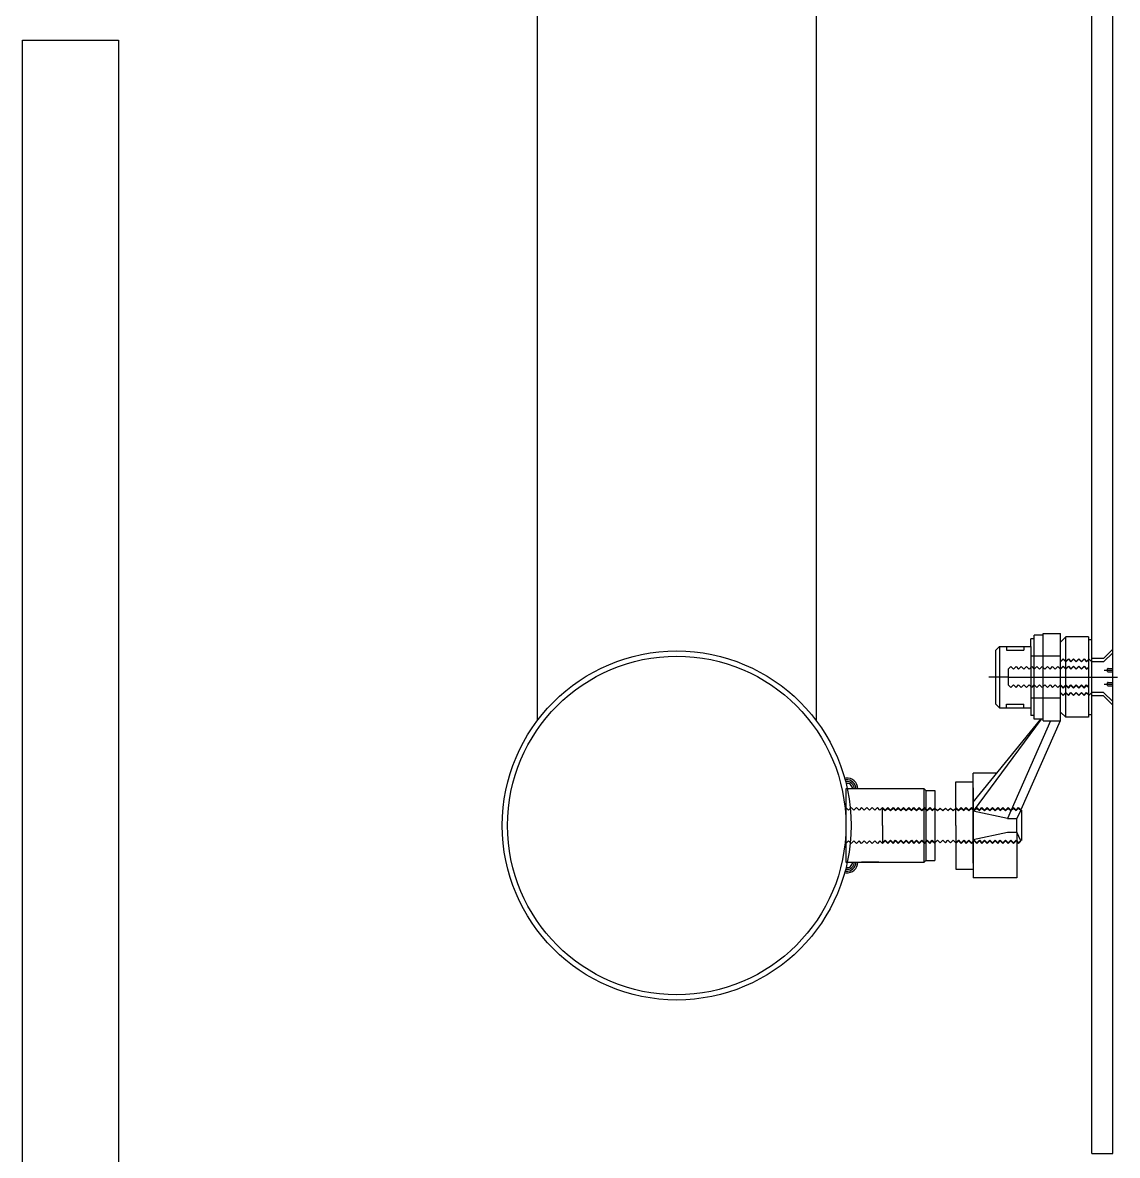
# Model space of a CAD drawing. Header units: millimetres. Extents: x -7718 to 414843, y 91724 to 341395.
# Drawn here: x 154178 to 154805, y 219200 to 219849 of the extents above; entities that cross this region are included whole.
import ezdxf

# ---------------------------------------------------------------- set-up
doc = ezdxf.new("R2010")
doc.units = ezdxf.units.MM
doc.header["$LTSCALE"] = 200
doc.header["$MEASUREMENT"] = 0
doc.linetypes.add('CENTER1', pattern=[8, 6, -1, 0, -1])
doc.linetypes.add('DASH_2', pattern=[34, 30, -1.5, 1, -1.5])
doc.layers.add('e-plan', color=9, linetype='CONTINUOUS')

msp = doc.modelspace()

# ---------------------------------------------------------------- linework, layer by layer
at = {"layer": 'e-plan'}
for p, q in [((154790.57, 219200.59), (154790.57, 220234.59)), ((154802.57, 219200.59), (154802.57, 220234.59)), ((154472.57, 219948.59), (154472.57, 219448.59)), ((154632.57, 219948.59), (154632.57, 219448.59)), ((154177.57, 217458.59), (154177.57, 219838.59)), ((154177.57, 219838.59), (154232.57, 219838.59)), ((154232.57, 219838.59), (154232.57, 217458.59)), ((154649.57, 219409.59), (154649.57, 219367.59)), ((154790.57, 219200.59), (154802.57, 219200.59))]:
    msp.add_line(p, q, dxfattribs=at)
at = {"layer": 'e-plan', "linetype": 'Continuous'}
for p, q in [((154762.57, 219448.57), (154762.57, 219498.57)), ((154762.57, 219498.57), (154772.57, 219498.57)), ((154772.57, 219482.62), (154772.57, 219498.57)), ((154757.57, 219495.59), (154755.57, 219495.59)), ((154762.57, 219497.59), (154757.57, 219497.59)), ((154757.57, 219449.59), (154757.57, 219497.59)), ((154775.57, 219482.34), (154775.57, 219496.59)), ((154788.57, 219496.59), (154775.57, 219496.59)), ((154788.57, 219496.59), (154788.57, 219483.62)), ((154788.57, 219495.09), (154790.57, 219495.09)), ((154735.57, 219489.09), (154737.57, 219491.09)), ((154735.57, 219458.09), (154735.57, 219489.09)), ((154737.57, 219491.09), (154755.57, 219491.09)), ((154741.57, 219489.09), (154751.57, 219489.09)), ((154797.32, 219484.34), (154802.57, 219489.59)), ((154802.57, 219456.75), (154802.57, 219490.42)), ((154772.57, 219469.09), (154772.57, 219482.34)), ((154775.57, 219450.59), (154775.57, 219482.34)), ((154788.57, 219483.34), (154788.57, 219479.37)), ((154788.57, 219479.09), (154788.57, 219468.09)), ((154797.32, 219484.34), (154790.57, 219484.34)), ((154797.32, 219482.34), (154790.57, 219482.34)), ((154799.57, 219476.89), (154799.57, 219478.29)), ((154772.57, 219464.84), (154772.57, 219468.8)), ((154788.57, 219467.8), (154788.57, 219463.84)), ((154799.57, 219468.89), (154799.57, 219470.29)), ((154772.57, 219448.57), (154772.57, 219464.55)), ((154788.57, 219463.55), (154788.57, 219452.09)), ((154797.32, 219464.84), (154790.57, 219464.84)), ((154797.32, 219462.84), (154790.57, 219462.84)), ((154797.32, 219462.84), (154802.57, 219457.59)), ((154737.57, 219456.09), (154735.57, 219458.09)), ((154737.57, 219456.09), (154755.57, 219456.09)), ((154741.57, 219458.09), (154751.57, 219458.09)), ((154761.51, 219449.59), (154722.57, 219396.85)), ((154722.57, 219401.9), (154761.39, 219449.59)), ((154766.87, 219448.59), (154742.11, 219392.52)), ((154772.34, 219448.59), (154749.83, 219397.62)), ((154757.57, 219451.59), (154755.57, 219451.59)), ((154762.57, 219449.59), (154757.57, 219449.59)), ((154762.57, 219448.57), (154772.57, 219448.57)), ((154788.57, 219450.59), (154775.57, 219450.59)), ((154788.57, 219452.09), (154788.57, 219450.59)), ((154788.57, 219452.09), (154790.57, 219452.09)), ((154722.57, 219388.59), (154722.57, 219418.59)), ((154736.16, 219418.59), (154722.57, 219418.59)), ((154694.46, 219409.59), (154649.57, 219409.59)), ((154658.81, 219409.59), (154649.57, 219409.59)), ((154694.46, 219367.59), (154694.46, 219409.59)), ((154694.46, 219409.59), (154695.46, 219408.59)), ((154695.46, 219408.59), (154700.46, 219408.59)), ((154695.46, 219408.59), (154695.46, 219368.59)), ((154700.46, 219408.59), (154700.46, 219398.75)), ((154712.57, 219398.87), (154712.57, 219413.59)), ((154722.57, 219410.09), (154722.57, 219388.59)), ((154722.57, 219388.59), (154722.57, 219410.09)), ((154700.46, 219398.47), (154700.46, 219378.7)), ((154712.57, 219388.59), (154712.57, 219398.59)), ((154742.11, 219392.52), (154722.57, 219396.85)), ((154749.74, 219397.42), (154747.57, 219392.52)), ((154750.25, 219397.27), (154750.26, 219379.9)), ((154712.57, 219388.59), (154712.57, 219378.59)), ((154722.57, 219388.59), (154722.57, 219358.59)), ((154722.57, 219367.09), (154722.57, 219388.59)), ((154722.57, 219367.09), (154722.57, 219388.59)), ((154742.11, 219392.52), (154747.57, 219392.52)), ((154747.57, 219384.67), (154747.57, 219392.52)), ((154742.11, 219384.65), (154722.57, 219380.34)), ((154747.57, 219384.65), (154742.11, 219384.65)), ((154747.57, 219384.67), (154747.57, 219358.59)), ((154749.74, 219379.76), (154747.57, 219384.67)), ((154700.46, 219378.42), (154700.46, 219368.59)), ((154712.57, 219378.3), (154712.57, 219363.59)), ((154695.46, 219368.59), (154694.46, 219367.59)), ((154695.46, 219368.59), (154700.46, 219368.59)), ((154649.57, 219367.59), (154694.46, 219367.59)), ((154668.46, 219367.59), (154658.51, 219367.59)), ((154747.57, 219358.59), (154722.57, 219358.59))]:
    msp.add_line(p, q, dxfattribs=at)
at = {"layer": 'e-plan', "linetype": 'CENTER1'}
for p, q in [((154755.57, 219491.09), (154755.57, 219495.59)), ((154775.57, 219496.59), (154772.57, 219493.59)), ((154737.57, 219491.09), (154737.57, 219456.09)), ((154741.57, 219491.09), (154741.57, 219489.09)), ((154751.57, 219491.09), (154751.57, 219489.09)), ((154755.57, 219491.09), (154755.57, 219453.44)), ((154802.57, 219487.59), (154797.32, 219482.34)), ((154742.57, 219478.09), (154744.07, 219479.59)), ((154744.07, 219479.59), (154745.57, 219478.09)), ((154745.57, 219478.09), (154747.07, 219479.59)), ((154747.07, 219479.59), (154748.57, 219478.09)), ((154748.57, 219478.09), (154750.07, 219479.59)), ((154750.07, 219479.59), (154751.57, 219478.09)), ((154751.57, 219478.09), (154753.07, 219479.59)), ((154753.07, 219479.59), (154754.57, 219478.09)), ((154754.57, 219478.09), (154756.07, 219479.59)), ((154756.07, 219479.59), (154757.57, 219478.09)), ((154757.57, 219478.09), (154759.07, 219479.59)), ((154759.07, 219479.59), (154760.57, 219478.09)), ((154760.57, 219478.09), (154762.07, 219479.59)), ((154762.07, 219479.59), (154763.57, 219478.09)), ((154763.57, 219478.09), (154765.07, 219479.59)), ((154765.07, 219479.59), (154766.57, 219478.09)), ((154766.57, 219478.09), (154768.07, 219479.59)), ((154768.07, 219479.59), (154769.57, 219478.09)), ((154769.57, 219478.09), (154771.07, 219479.59)), ((154771.07, 219479.59), (154772.57, 219478.09)), ((154772.57, 219482.62), (154774.07, 219484.12)), ((154772.57, 219482.34), (154774.07, 219483.84)), ((154772.57, 219478.37), (154774.07, 219479.87)), ((154772.57, 219478.09), (154774.07, 219479.59)), ((154772.57, 219478.09), (154774.07, 219479.59)), ((154774.07, 219484.12), (154775.57, 219482.62)), ((154774.07, 219483.84), (154775.57, 219482.34)), ((154774.07, 219479.87), (154775.57, 219478.37)), ((154774.07, 219479.59), (154775.57, 219478.09)), ((154774.07, 219479.59), (154775.57, 219478.09)), ((154775.57, 219482.62), (154777.07, 219484.12)), ((154775.57, 219482.34), (154777.07, 219483.84)), ((154775.57, 219478.37), (154777.07, 219479.87)), ((154775.57, 219478.09), (154777.07, 219479.59)), ((154775.57, 219478.09), (154777.07, 219479.59)), ((154777.07, 219484.12), (154778.57, 219482.62)), ((154777.07, 219483.84), (154778.57, 219482.34)), ((154777.07, 219479.87), (154778.57, 219478.37)), ((154777.07, 219479.59), (154778.57, 219478.09)), ((154777.07, 219479.59), (154778.57, 219478.09)), ((154778.57, 219482.62), (154780.07, 219484.12)), ((154778.57, 219482.34), (154780.07, 219483.84)), ((154778.57, 219478.37), (154780.07, 219479.87)), ((154778.57, 219478.09), (154780.07, 219479.59)), ((154778.57, 219478.09), (154780.07, 219479.59)), ((154780.07, 219484.12), (154781.57, 219482.62)), ((154780.07, 219483.84), (154781.57, 219482.34)), ((154780.07, 219479.87), (154781.57, 219478.37)), ((154780.07, 219479.59), (154781.57, 219478.09)), ((154780.07, 219479.59), (154781.57, 219478.09)), ((154781.57, 219482.62), (154783.07, 219484.12)), ((154781.57, 219482.34), (154783.07, 219483.84)), ((154781.57, 219478.37), (154783.07, 219479.87)), ((154781.57, 219478.09), (154783.07, 219479.59)), ((154781.57, 219478.09), (154783.07, 219479.59)), ((154783.07, 219484.12), (154784.57, 219482.62)), ((154783.07, 219483.84), (154784.57, 219482.34)), ((154783.07, 219479.87), (154784.57, 219478.37)), ((154783.07, 219479.59), (154784.57, 219478.09)), ((154783.07, 219479.59), (154784.57, 219478.09)), ((154784.57, 219482.62), (154786.07, 219484.12)), ((154784.57, 219482.34), (154786.07, 219483.84)), ((154784.57, 219478.37), (154786.07, 219479.87)), ((154784.57, 219478.09), (154786.07, 219479.59)), ((154784.57, 219478.09), (154786.07, 219479.59)), ((154786.07, 219484.12), (154787.57, 219482.62)), ((154786.07, 219483.84), (154787.57, 219482.34)), ((154786.07, 219479.87), (154787.57, 219478.37)), ((154786.07, 219479.59), (154787.57, 219478.09)), ((154786.07, 219479.59), (154787.57, 219478.09)), ((154787.57, 219482.34), (154789.07, 219483.84)), ((154787.57, 219482.62), (154788.57, 219483.62)), ((154787.57, 219478.37), (154788.57, 219479.37)), ((154787.57, 219478.09), (154788.57, 219479.09)), ((154787.57, 219478.09), (154788.57, 219479.09)), ((154789.07, 219483.84), (154790.57, 219482.34)), ((154742.57, 219473.59), (154731.56, 219473.59)), ((154742.57, 219478.09), (154742.57, 219469.09)), ((154742.57, 219473.59), (154805.17, 219473.59)), ((154797.57, 219477.59), (154802.57, 219477.59)), ((154799.87, 219478.59), (154802.57, 219478.59)), ((154799.87, 219476.59), (154802.57, 219476.59)), ((154742.57, 219469.09), (154744.07, 219467.59)), ((154744.07, 219467.59), (154745.57, 219469.09)), ((154745.57, 219469.09), (154747.07, 219467.59)), ((154747.07, 219467.59), (154748.57, 219469.09)), ((154748.57, 219469.09), (154750.07, 219467.59)), ((154750.07, 219467.59), (154751.57, 219469.09)), ((154751.57, 219469.09), (154753.07, 219467.59)), ((154753.07, 219467.59), (154754.57, 219469.09)), ((154754.57, 219469.09), (154756.07, 219467.59)), ((154756.07, 219467.59), (154757.57, 219469.09)), ((154757.57, 219469.09), (154759.07, 219467.59)), ((154759.07, 219467.59), (154760.57, 219469.09)), ((154760.57, 219469.09), (154762.07, 219467.59)), ((154762.07, 219467.59), (154763.57, 219469.09)), ((154763.57, 219469.09), (154765.07, 219467.59)), ((154765.07, 219467.59), (154766.57, 219469.09)), ((154766.57, 219469.09), (154768.07, 219467.59)), ((154768.07, 219467.59), (154769.57, 219469.09)), ((154769.57, 219469.09), (154771.07, 219467.59)), ((154771.07, 219467.59), (154772.57, 219469.09)), ((154772.57, 219469.09), (154774.07, 219467.59)), ((154772.57, 219469.09), (154774.07, 219467.59)), ((154772.57, 219469.09), (154774.07, 219467.59)), ((154772.57, 219468.8), (154774.07, 219467.3)), ((154774.07, 219467.59), (154775.57, 219469.09)), ((154774.07, 219467.59), (154775.57, 219469.09)), ((154774.07, 219467.59), (154775.57, 219469.09)), ((154774.07, 219467.3), (154775.57, 219468.8)), ((154775.57, 219469.09), (154777.07, 219467.59)), ((154775.57, 219469.09), (154777.07, 219467.59)), ((154775.57, 219469.09), (154777.07, 219467.59)), ((154775.57, 219468.8), (154777.07, 219467.3)), ((154777.07, 219467.59), (154778.57, 219469.09)), ((154777.07, 219467.59), (154778.57, 219469.09)), ((154777.07, 219467.59), (154778.57, 219469.09)), ((154777.07, 219467.3), (154778.57, 219468.8)), ((154778.57, 219469.09), (154780.07, 219467.59)), ((154778.57, 219469.09), (154780.07, 219467.59)), ((154778.57, 219469.09), (154780.07, 219467.59)), ((154778.57, 219468.8), (154780.07, 219467.3)), ((154780.07, 219467.59), (154781.57, 219469.09)), ((154780.07, 219467.59), (154781.57, 219469.09)), ((154780.07, 219467.59), (154781.57, 219469.09)), ((154780.07, 219467.3), (154781.57, 219468.8)), ((154781.57, 219469.09), (154783.07, 219467.59)), ((154781.57, 219469.09), (154783.07, 219467.59)), ((154781.57, 219469.09), (154783.07, 219467.59)), ((154781.57, 219468.8), (154783.07, 219467.3)), ((154783.07, 219467.59), (154784.57, 219469.09)), ((154783.07, 219467.59), (154784.57, 219469.09)), ((154783.07, 219467.59), (154784.57, 219469.09)), ((154783.07, 219467.3), (154784.57, 219468.8)), ((154784.57, 219469.09), (154786.07, 219467.59)), ((154784.57, 219469.09), (154786.07, 219467.59)), ((154784.57, 219469.09), (154786.07, 219467.59)), ((154784.57, 219468.8), (154786.07, 219467.3)), ((154786.07, 219467.59), (154787.57, 219469.09)), ((154786.07, 219467.59), (154787.57, 219469.09)), ((154786.07, 219467.59), (154787.57, 219469.09)), ((154786.07, 219467.3), (154787.57, 219468.8)), ((154787.57, 219469.09), (154788.57, 219468.09)), ((154787.57, 219469.09), (154788.57, 219468.09)), ((154787.57, 219469.09), (154788.57, 219468.09)), ((154787.57, 219468.8), (154788.57, 219467.8)), ((154797.57, 219469.59), (154802.57, 219469.59)), ((154799.87, 219470.59), (154802.57, 219470.59)), ((154799.87, 219468.59), (154802.57, 219468.59)), ((154772.57, 219464.84), (154774.07, 219463.34)), ((154772.57, 219464.84), (154774.07, 219463.34)), ((154772.57, 219464.55), (154774.07, 219463.05)), ((154774.07, 219463.34), (154775.57, 219464.84)), ((154774.07, 219463.34), (154775.57, 219464.84)), ((154774.07, 219463.05), (154775.57, 219464.55)), ((154775.57, 219464.84), (154777.07, 219463.34)), ((154775.57, 219464.84), (154777.07, 219463.34)), ((154775.57, 219464.55), (154777.07, 219463.05)), ((154777.07, 219463.34), (154778.57, 219464.84)), ((154777.07, 219463.34), (154778.57, 219464.84)), ((154777.07, 219463.05), (154778.57, 219464.55)), ((154778.57, 219464.84), (154780.07, 219463.34)), ((154778.57, 219464.84), (154780.07, 219463.34)), ((154778.57, 219464.55), (154780.07, 219463.05)), ((154780.07, 219463.34), (154781.57, 219464.84)), ((154780.07, 219463.34), (154781.57, 219464.84)), ((154780.07, 219463.05), (154781.57, 219464.55)), ((154781.57, 219464.84), (154783.07, 219463.34)), ((154781.57, 219464.84), (154783.07, 219463.34)), ((154781.57, 219464.55), (154783.07, 219463.05)), ((154783.07, 219463.34), (154784.57, 219464.84)), ((154783.07, 219463.34), (154784.57, 219464.84)), ((154783.07, 219463.05), (154784.57, 219464.55)), ((154784.57, 219464.84), (154786.07, 219463.34)), ((154784.57, 219464.84), (154786.07, 219463.34)), ((154784.57, 219464.55), (154786.07, 219463.05)), ((154786.07, 219463.34), (154787.57, 219464.84)), ((154786.07, 219463.34), (154787.57, 219464.84)), ((154786.07, 219463.05), (154787.57, 219464.55)), ((154787.57, 219464.84), (154789.07, 219463.34)), ((154787.57, 219464.84), (154789.07, 219463.34)), ((154787.57, 219464.55), (154788.57, 219463.55)), ((154789.07, 219463.34), (154790.57, 219464.84)), ((154802.57, 219459.59), (154797.32, 219464.84)), ((154741.57, 219456.09), (154741.57, 219458.09)), ((154751.57, 219456.09), (154751.57, 219458.09)), ((154755.57, 219453.44), (154755.57, 219451.59)), ((154775.57, 219450.59), (154772.57, 219453.59)), ((154651.07, 219397.37), (154649.57, 219398.87)), ((154652.57, 219398.87), (154651.07, 219397.37)), ((154654.07, 219397.37), (154652.57, 219398.87)), ((154655.57, 219398.87), (154654.07, 219397.37)), ((154657.07, 219397.37), (154655.57, 219398.87)), ((154658.57, 219398.87), (154657.07, 219397.37)), ((154660.07, 219397.37), (154658.57, 219398.87)), ((154661.57, 219398.87), (154660.07, 219397.37)), ((154663.07, 219397.37), (154661.57, 219398.87)), ((154664.57, 219398.87), (154663.07, 219397.37)), ((154666.07, 219397.37), (154664.57, 219398.87)), ((154667.57, 219398.87), (154666.07, 219397.37)), ((154669.07, 219397.37), (154667.57, 219398.87)), ((154670.57, 219398.87), (154669.07, 219397.37)), ((154670.57, 219398.87), (154672.07, 219397.37)), ((154670.57, 219398.59), (154672.07, 219397.09)), ((154670.57, 219398.59), (154672.07, 219397.09)), ((154670.57, 219388.59), (154670.57, 219398.59)), ((154672.07, 219397.37), (154673.57, 219398.87)), ((154672.07, 219397.09), (154673.57, 219398.59)), ((154672.07, 219397.09), (154673.57, 219398.59)), ((154673.57, 219398.87), (154675.07, 219397.37)), ((154673.57, 219398.59), (154675.07, 219397.09)), ((154673.57, 219398.59), (154675.07, 219397.09)), ((154675.07, 219397.37), (154676.57, 219398.87)), ((154675.07, 219397.09), (154676.57, 219398.59)), ((154675.07, 219397.09), (154676.57, 219398.59)), ((154676.57, 219398.87), (154678.07, 219397.37)), ((154676.57, 219398.59), (154678.07, 219397.09)), ((154676.57, 219398.59), (154678.07, 219397.09)), ((154678.07, 219397.37), (154679.57, 219398.87)), ((154678.07, 219397.09), (154679.57, 219398.59)), ((154678.07, 219397.09), (154679.57, 219398.59)), ((154679.57, 219398.87), (154681.07, 219397.37)), ((154679.57, 219398.59), (154681.07, 219397.09)), ((154679.57, 219398.59), (154681.07, 219397.09)), ((154681.07, 219397.37), (154682.57, 219398.87)), ((154681.07, 219397.09), (154682.57, 219398.59)), ((154681.07, 219397.09), (154682.57, 219398.59)), ((154682.57, 219398.87), (154684.07, 219397.37)), ((154682.57, 219398.59), (154684.07, 219397.09)), ((154682.57, 219398.59), (154684.07, 219397.09)), ((154684.07, 219397.37), (154685.57, 219398.87)), ((154684.07, 219397.09), (154685.57, 219398.59)), ((154684.07, 219397.09), (154685.57, 219398.59)), ((154685.57, 219398.87), (154687.07, 219397.37)), ((154685.57, 219398.59), (154687.07, 219397.09)), ((154685.57, 219398.59), (154687.07, 219397.09)), ((154687.07, 219397.37), (154688.57, 219398.87)), ((154687.07, 219397.09), (154688.57, 219398.59)), ((154687.07, 219397.09), (154688.57, 219398.59)), ((154688.57, 219398.87), (154690.07, 219397.37)), ((154688.57, 219398.59), (154690.07, 219397.09)), ((154688.57, 219398.59), (154690.07, 219397.09)), ((154690.07, 219397.37), (154691.57, 219398.87)), ((154690.07, 219397.09), (154691.57, 219398.59)), ((154690.07, 219397.09), (154691.57, 219398.59)), ((154691.57, 219398.87), (154693.07, 219397.37)), ((154691.57, 219398.59), (154693.07, 219397.09)), ((154691.57, 219398.59), (154693.07, 219397.09)), ((154693.07, 219397.37), (154694.57, 219398.87)), ((154693.07, 219397.09), (154694.57, 219398.59)), ((154693.07, 219397.09), (154694.57, 219398.59)), ((154694.57, 219398.87), (154696.07, 219397.37)), ((154694.57, 219398.59), (154696.07, 219397.09)), ((154694.57, 219398.59), (154696.07, 219397.09)), ((154696.07, 219397.37), (154697.57, 219398.87)), ((154696.07, 219397.09), (154697.57, 219398.59)), ((154696.07, 219397.09), (154697.57, 219398.59)), ((154697.57, 219398.87), (154699.07, 219397.37)), ((154697.57, 219398.59), (154699.07, 219397.09)), ((154697.57, 219398.59), (154699.07, 219397.09)), ((154699.07, 219397.37), (154700.46, 219398.75)), ((154699.07, 219397.09), (154700.57, 219398.59)), ((154699.07, 219397.09), (154700.57, 219398.59)), ((154699.07, 219397.09), (154700.57, 219398.59)), ((154699.07, 219397.09), (154700.57, 219398.59)), ((154700.57, 219398.59), (154702.07, 219397.09)), ((154700.57, 219398.59), (154702.07, 219397.09)), ((154700.57, 219398.59), (154702.07, 219397.09)), ((154700.57, 219398.59), (154702.07, 219397.09)), ((154702.07, 219397.09), (154703.57, 219398.59)), ((154702.07, 219397.09), (154703.57, 219398.59)), ((154702.07, 219397.09), (154703.57, 219398.59)), ((154702.07, 219397.09), (154703.57, 219398.59)), ((154703.57, 219398.59), (154705.07, 219397.09)), ((154703.57, 219398.59), (154705.07, 219397.09)), ((154703.57, 219398.59), (154705.07, 219397.09)), ((154703.57, 219398.59), (154705.07, 219397.09)), ((154705.07, 219397.09), (154706.57, 219398.59)), ((154705.07, 219397.09), (154706.57, 219398.59)), ((154705.07, 219397.09), (154706.57, 219398.59)), ((154705.07, 219397.09), (154706.57, 219398.59)), ((154706.57, 219398.59), (154708.07, 219397.09)), ((154706.57, 219398.59), (154708.07, 219397.09)), ((154706.57, 219398.59), (154708.07, 219397.09)), ((154706.57, 219398.59), (154708.07, 219397.09)), ((154708.07, 219397.09), (154709.57, 219398.59)), ((154708.07, 219397.09), (154709.57, 219398.59)), ((154708.07, 219397.09), (154709.57, 219398.59)), ((154708.07, 219397.09), (154709.57, 219398.59)), ((154709.57, 219398.59), (154711.07, 219397.09)), ((154709.57, 219398.59), (154711.07, 219397.09)), ((154709.57, 219398.59), (154711.07, 219397.09)), ((154709.57, 219398.59), (154711.07, 219397.09)), ((154709.57, 219398.59), (154711.07, 219397.09)), ((154709.57, 219398.59), (154711.07, 219397.09)), ((154711.07, 219397.09), (154712.57, 219398.59)), ((154711.07, 219397.09), (154712.57, 219398.59)), ((154711.07, 219397.09), (154712.57, 219398.59)), ((154711.07, 219397.09), (154712.57, 219398.59)), ((154711.07, 219397.09), (154712.57, 219398.59)), ((154711.07, 219397.09), (154712.57, 219398.59)), ((154712.57, 219398.87), (154714.07, 219397.37)), ((154712.57, 219398.87), (154714.07, 219397.37)), ((154712.57, 219398.87), (154714.07, 219397.37)), ((154712.57, 219398.59), (154714.07, 219397.09)), ((154712.57, 219398.59), (154714.07, 219397.09)), ((154712.57, 219398.59), (154714.07, 219397.09)), ((154712.57, 219398.59), (154714.07, 219397.09)), ((154712.57, 219398.59), (154714.07, 219397.09)), ((154712.57, 219398.59), (154714.07, 219397.09)), ((154712.57, 219398.59), (154714.07, 219397.09)), ((154712.57, 219398.59), (154714.07, 219397.09)), ((154712.57, 219398.59), (154714.07, 219397.09)), ((154714.07, 219397.37), (154715.57, 219398.87)), ((154714.07, 219397.09), (154715.57, 219398.59)), ((154714.07, 219397.09), (154715.07, 219398.09)), ((154714.07, 219397.09), (154715.07, 219398.09)), ((154714.07, 219397.09), (154715.07, 219398.09)), ((154714.07, 219397.09), (154715.07, 219398.09)), ((154715.57, 219398.87), (154717.07, 219397.37)), ((154715.57, 219398.59), (154717.07, 219397.09)), ((154717.07, 219397.37), (154718.57, 219398.87)), ((154717.07, 219397.09), (154718.57, 219398.59)), ((154718.57, 219398.87), (154720.07, 219397.37)), ((154718.57, 219398.59), (154720.07, 219397.09)), ((154720.07, 219397.37), (154721.57, 219398.87)), ((154720.07, 219397.09), (154721.57, 219398.59)), ((154721.57, 219398.87), (154723.07, 219397.37)), ((154721.57, 219398.59), (154723.07, 219397.09)), ((154723.07, 219397.37), (154724.57, 219398.87)), ((154723.07, 219397.09), (154724.57, 219398.59)), ((154724.57, 219398.87), (154726.07, 219397.37)), ((154724.57, 219398.59), (154726.07, 219397.09)), ((154726.07, 219397.37), (154727.57, 219398.87)), ((154726.07, 219397.09), (154727.57, 219398.59)), ((154726.07, 219397.37), (154727.07, 219398.37)), ((154727.57, 219398.87), (154729.07, 219397.37)), ((154727.57, 219398.59), (154729.07, 219397.09)), ((154729.07, 219397.37), (154730.57, 219398.87)), ((154729.07, 219397.09), (154730.57, 219398.59)), ((154730.57, 219398.87), (154732.07, 219397.37)), ((154730.57, 219398.59), (154732.07, 219397.09)), ((154732.07, 219397.37), (154733.57, 219398.87)), ((154732.07, 219397.09), (154733.57, 219398.59)), ((154733.57, 219398.87), (154735.07, 219397.37)), ((154733.57, 219398.59), (154735.07, 219397.09)), ((154735.07, 219397.37), (154736.57, 219398.87)), ((154735.07, 219397.09), (154736.57, 219398.59)), ((154736.57, 219398.87), (154738.07, 219397.37)), ((154736.57, 219398.59), (154738.07, 219397.09)), ((154738.07, 219397.37), (154739.57, 219398.87)), ((154738.07, 219397.09), (154739.57, 219398.59)), ((154738.07, 219397.09), (154739.57, 219398.59)), ((154739.57, 219398.87), (154741.07, 219397.37)), ((154739.57, 219398.59), (154741.07, 219397.09)), ((154739.57, 219398.59), (154741.07, 219397.09)), ((154741.07, 219397.37), (154742.57, 219398.87)), ((154741.07, 219397.09), (154742.57, 219398.59)), ((154741.07, 219397.09), (154742.57, 219398.59)), ((154742.57, 219398.87), (154744.07, 219397.37)), ((154742.57, 219398.59), (154744.07, 219397.09)), ((154742.57, 219398.59), (154744.07, 219397.09)), ((154744.07, 219397.37), (154745.57, 219398.87)), ((154744.07, 219397.09), (154745.57, 219398.59)), ((154744.07, 219397.09), (154745.57, 219398.59)), ((154745.57, 219398.87), (154747.07, 219397.37)), ((154745.57, 219398.59), (154747.07, 219397.09)), ((154745.57, 219398.59), (154747.07, 219397.09)), ((154747.07, 219397.37), (154748.57, 219398.87)), ((154747.07, 219397.09), (154748.57, 219398.59)), ((154747.07, 219397.09), (154748.57, 219398.59)), ((154748.57, 219398.87), (154749.83, 219397.61)), ((154748.57, 219398.59), (154750.07, 219397.09)), ((154748.57, 219398.59), (154750.07, 219397.09)), ((154750.07, 219397.09), (154750.26, 219397.27)), ((154750.07, 219397.09), (154750.26, 219397.27)), ((154670.57, 219388.59), (154670.57, 219378.59)), ((154651.07, 219379.8), (154649.57, 219378.3)), ((154652.57, 219378.3), (154651.07, 219379.8)), ((154654.07, 219379.8), (154652.57, 219378.3)), ((154655.57, 219378.3), (154654.07, 219379.8)), ((154657.07, 219379.8), (154655.57, 219378.3)), ((154658.57, 219378.3), (154657.07, 219379.8)), ((154660.07, 219379.8), (154658.57, 219378.3)), ((154661.57, 219378.3), (154660.07, 219379.8)), ((154663.07, 219379.8), (154661.57, 219378.3)), ((154664.57, 219378.3), (154663.07, 219379.8)), ((154666.07, 219379.8), (154664.57, 219378.3)), ((154667.57, 219378.3), (154666.07, 219379.8)), ((154669.07, 219379.8), (154667.57, 219378.3)), ((154670.57, 219378.3), (154669.07, 219379.8)), ((154670.57, 219378.59), (154672.07, 219380.09)), ((154670.57, 219378.3), (154672.07, 219379.8)), ((154672.07, 219380.09), (154673.57, 219378.59)), ((154672.07, 219379.8), (154673.57, 219378.3)), ((154673.57, 219378.59), (154675.07, 219380.09)), ((154673.57, 219378.3), (154675.07, 219379.8)), ((154675.07, 219380.09), (154676.57, 219378.59)), ((154675.07, 219379.8), (154676.57, 219378.3)), ((154676.57, 219378.59), (154678.07, 219380.09)), ((154676.57, 219378.3), (154678.07, 219379.8)), ((154678.07, 219380.09), (154679.57, 219378.59)), ((154678.07, 219379.8), (154679.57, 219378.3)), ((154679.57, 219378.59), (154681.07, 219380.09)), ((154679.57, 219378.3), (154681.07, 219379.8)), ((154681.07, 219380.09), (154682.57, 219378.59)), ((154681.07, 219379.8), (154682.57, 219378.3)), ((154682.57, 219378.59), (154684.07, 219380.09)), ((154682.57, 219378.3), (154684.07, 219379.8)), ((154684.07, 219380.09), (154685.57, 219378.59)), ((154684.07, 219379.8), (154685.57, 219378.3)), ((154685.57, 219378.59), (154687.07, 219380.09)), ((154685.57, 219378.3), (154687.07, 219379.8)), ((154687.07, 219380.09), (154688.57, 219378.59)), ((154687.07, 219379.8), (154688.57, 219378.3)), ((154688.57, 219378.59), (154690.07, 219380.09)), ((154688.57, 219378.3), (154690.07, 219379.8)), ((154690.07, 219380.09), (154691.57, 219378.59)), ((154690.07, 219379.8), (154691.57, 219378.3)), ((154691.57, 219378.59), (154693.07, 219380.09)), ((154691.57, 219378.3), (154693.07, 219379.8)), ((154693.07, 219380.09), (154694.57, 219378.59)), ((154693.07, 219379.8), (154694.57, 219378.3)), ((154694.57, 219378.59), (154696.07, 219380.09)), ((154694.57, 219378.3), (154696.07, 219379.8)), ((154696.07, 219380.09), (154697.57, 219378.59)), ((154696.07, 219379.8), (154697.57, 219378.3)), ((154697.57, 219378.59), (154699.07, 219380.09)), ((154697.57, 219378.3), (154699.07, 219379.8)), ((154699.07, 219380.09), (154700.57, 219378.59)), ((154699.07, 219380.09), (154700.57, 219378.59)), ((154699.07, 219379.8), (154700.46, 219378.42)), ((154700.57, 219378.59), (154702.07, 219380.09)), ((154700.57, 219378.59), (154702.07, 219380.09)), ((154702.07, 219380.09), (154703.57, 219378.59)), ((154702.07, 219380.09), (154703.57, 219378.59)), ((154703.57, 219378.59), (154705.07, 219380.09)), ((154703.57, 219378.59), (154705.07, 219380.09)), ((154705.07, 219380.09), (154706.57, 219378.59)), ((154705.07, 219380.09), (154706.57, 219378.59)), ((154706.57, 219378.59), (154708.07, 219380.09)), ((154706.57, 219378.59), (154708.07, 219380.09)), ((154708.07, 219380.09), (154709.57, 219378.59)), ((154708.07, 219380.09), (154709.57, 219378.59)), ((154709.57, 219378.59), (154711.07, 219380.09)), ((154709.57, 219378.59), (154711.07, 219380.09)), ((154709.57, 219378.59), (154711.07, 219380.09)), ((154711.07, 219380.09), (154712.57, 219378.59)), ((154711.07, 219380.09), (154712.57, 219378.59)), ((154711.07, 219380.09), (154712.57, 219378.59)), ((154712.57, 219378.59), (154714.07, 219380.09)), ((154712.57, 219378.59), (154714.07, 219380.09)), ((154712.57, 219378.59), (154714.07, 219380.09)), ((154712.57, 219378.3), (154714.07, 219379.8)), ((154714.07, 219380.09), (154715.07, 219379.09)), ((154714.07, 219380.09), (154715.07, 219379.09)), ((154714.07, 219380.09), (154715.57, 219378.59)), ((154714.07, 219379.8), (154715.57, 219378.3)), ((154715.57, 219378.59), (154717.07, 219380.09)), ((154715.57, 219378.3), (154717.07, 219379.8)), ((154717.07, 219380.09), (154718.57, 219378.59)), ((154717.07, 219379.8), (154718.57, 219378.3)), ((154718.57, 219378.59), (154720.07, 219380.09)), ((154718.57, 219378.3), (154720.07, 219379.8)), ((154720.07, 219380.09), (154721.57, 219378.59)), ((154720.07, 219379.8), (154721.57, 219378.3)), ((154721.57, 219378.59), (154723.07, 219380.09)), ((154721.57, 219378.3), (154723.07, 219379.8)), ((154723.07, 219380.09), (154724.57, 219378.59)), ((154723.07, 219379.8), (154724.57, 219378.3)), ((154724.57, 219378.59), (154726.07, 219380.09)), ((154724.57, 219378.3), (154726.07, 219379.8)), ((154726.07, 219380.09), (154727.57, 219378.59)), ((154726.07, 219379.8), (154727.07, 219378.8)), ((154726.07, 219379.8), (154727.57, 219378.3)), ((154727.57, 219378.59), (154729.07, 219380.09)), ((154727.57, 219378.3), (154729.07, 219379.8)), ((154729.07, 219380.09), (154730.57, 219378.59)), ((154729.07, 219379.8), (154730.57, 219378.3)), ((154730.57, 219378.59), (154732.07, 219380.09)), ((154730.57, 219378.3), (154732.07, 219379.8)), ((154732.07, 219380.09), (154733.57, 219378.59)), ((154732.07, 219379.8), (154733.57, 219378.3)), ((154733.57, 219378.59), (154735.07, 219380.09)), ((154733.57, 219378.3), (154735.07, 219379.8)), ((154735.07, 219380.09), (154736.57, 219378.59)), ((154735.07, 219379.8), (154736.57, 219378.3)), ((154736.57, 219378.59), (154738.07, 219380.09)), ((154736.57, 219378.3), (154738.07, 219379.8)), ((154738.07, 219380.09), (154739.57, 219378.59)), ((154738.07, 219380.09), (154739.57, 219378.59)), ((154738.07, 219379.8), (154739.57, 219378.3)), ((154739.57, 219378.59), (154741.07, 219380.09)), ((154739.57, 219378.59), (154741.07, 219380.09)), ((154739.57, 219378.3), (154741.07, 219379.8)), ((154741.07, 219380.09), (154742.57, 219378.59)), ((154741.07, 219380.09), (154742.57, 219378.59)), ((154741.07, 219379.8), (154742.57, 219378.3)), ((154742.57, 219378.59), (154744.07, 219380.09)), ((154742.57, 219378.59), (154744.07, 219380.09)), ((154742.57, 219378.3), (154744.07, 219379.8)), ((154744.07, 219380.09), (154745.57, 219378.59)), ((154744.07, 219380.09), (154745.57, 219378.59)), ((154744.07, 219379.8), (154745.57, 219378.3)), ((154745.57, 219378.59), (154747.07, 219380.09)), ((154745.57, 219378.59), (154747.07, 219380.09)), ((154745.57, 219378.3), (154747.07, 219379.8)), ((154747.07, 219380.09), (154748.57, 219378.59)), ((154747.07, 219380.09), (154748.57, 219378.59)), ((154747.07, 219379.8), (154748.57, 219378.3)), ((154748.57, 219378.59), (154750.07, 219380.09)), ((154748.57, 219378.59), (154750.07, 219380.09)), ((154748.57, 219378.3), (154749.83, 219379.56)), ((154750.07, 219380.09), (154750.26, 219379.9)), ((154750.07, 219380.09), (154750.26, 219379.9))]:
    msp.add_line(p, q, dxfattribs=at)
at = {"layer": 'e-plan', "linetype": 'DASH_2'}
for p, q in [((154772.57, 219485.59), (154755.57, 219485.59)), ((154772.57, 219461.59), (154755.57, 219461.59)), ((154712.57, 219413.59), (154722.57, 219413.59)), ((154712.57, 219363.59), (154722.57, 219363.59))]:
    msp.add_line(p, q, dxfattribs=at)
at = {"layer": 'e-plan'}
for radius in [100, 97]:
    msp.add_circle((154552.57, 219388.59), radius, dxfattribs=at)
at = {"layer": 'e-plan', "linetype": 'CENTER1'}
for centre, start, end in [((154799.87, 219478.29), 90, 180), ((154799.87, 219476.89), 180, 270), ((154799.87, 219470.29), 90, 180), ((154799.87, 219468.89), 180, 270)]:
    msp.add_arc(centre, 0.3, start, end, dxfattribs=at)
at = {"layer": 'e-plan', "linetype": 'Continuous'}
for centre, radius, start, end in [((154650.21, 219409.61), 6.11, 359.81139, 96.01307), ((154650.21, 219409.61), 5.11, 359.81139, 97.19535), ((154650.21, 219409.61), 4.11, 359.81139, 98.95872), ((154650.21, 219409.61), 3.11, 359.81139, 101.87538), ((154650.21, 219367.57), 6.11, 263.98693, 0.18861), ((154650.21, 219367.57), 5.11, 262.80465, 0.18861), ((154650.21, 219367.57), 4.11, 261.04128, 0.18861), ((154650.21, 219367.57), 3.11, 258.12462, 0.18861)]:
    msp.add_arc(centre, radius, start, end, dxfattribs=at)

doc.saveas('drawing.dxf')
